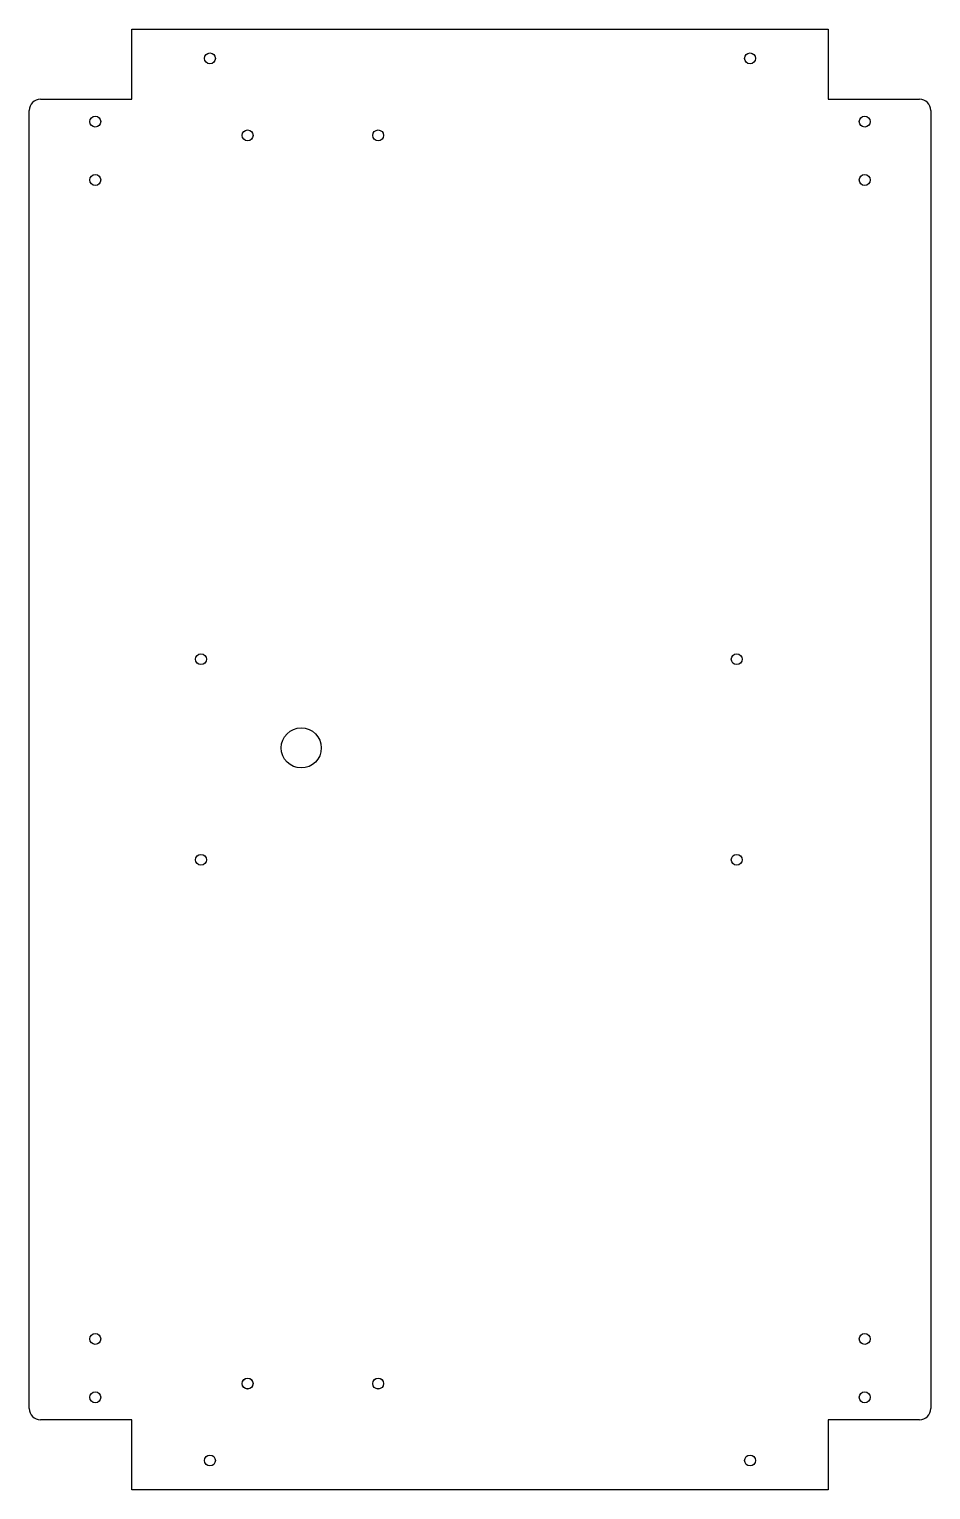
# Model space of a CAD drawing. Header units: metres. Extents: x -46 to 358, y -655 to 0.
import ezdxf

# ---------------------------------------------------------------- set-up
doc = ezdxf.new("R2010")
doc.units = ezdxf.units.M

msp = doc.modelspace()

# ---------------------------------------------------------------- linework, layer by layer
for p, q in [((0, 0), (312.4, 0)), ((0, -31.44), (0, 0)), ((0, 0), (0, 0)), ((312.4, 0), (312.4, -31.44)), ((-41.08, -31.44), (0, -31.44)), ((312.4, -31.44), (353.48, -31.44)), ((-46.08, -618.84), (-46.08, -36.44)), ((358.48, -36.44), (358.48, -618.84)), ((0, -623.84), (-41.08, -623.84)), ((0, -655.28), (0, -623.84)), ((353.48, -623.84), (312.4, -623.84)), ((312.4, -623.84), (312.4, -655.28)), ((312.4, -655.28), (0, -655.28))]:
    msp.add_line(p, q)
for centre, radius in [((35, -13.1), 2.45), ((277.4, -13.1), 2.45), ((-16.44, -41.44), 2.45), ((328.84, -41.44), 2.45), ((51.9, -47.64), 2.45), ((110.5, -47.64), 2.45), ((-16.44, -67.64), 2.45), ((328.84, -67.64), 2.45), ((31, -282.64), 2.45), ((271.4, -282.64), 2.45), ((76, -322.44), 9), ((31, -372.64), 2.45), ((271.4, -372.64), 2.45), ((-16.44, -587.6), 2.45), ((328.84, -587.6), 2.45), ((51.9, -607.6), 2.45), ((51.9, -607.64), 2.45), ((110.5, -607.6), 2.45), ((110.5, -607.64), 2.45), ((-16.44, -613.8), 2.45), ((328.84, -613.8), 2.45), ((35, -642.14), 2.45), ((277.4, -642.14), 2.45)]:
    msp.add_circle(centre, radius)
for centre, start, end in [((-41.08, -36.44), 90, 135), ((353.48, -36.44), 405, 450), ((-41.08, -36.44), 135, 180), ((353.48, -36.44), 360, 405), ((-41.08, -618.84), 180, 225), ((-41.08, -618.84), 225, 270), ((353.48, -618.84), 270, 315), ((353.48, -618.84), 315, 360)]:
    msp.add_arc(centre, 5, start, end)

doc.saveas('drawing.dxf')
